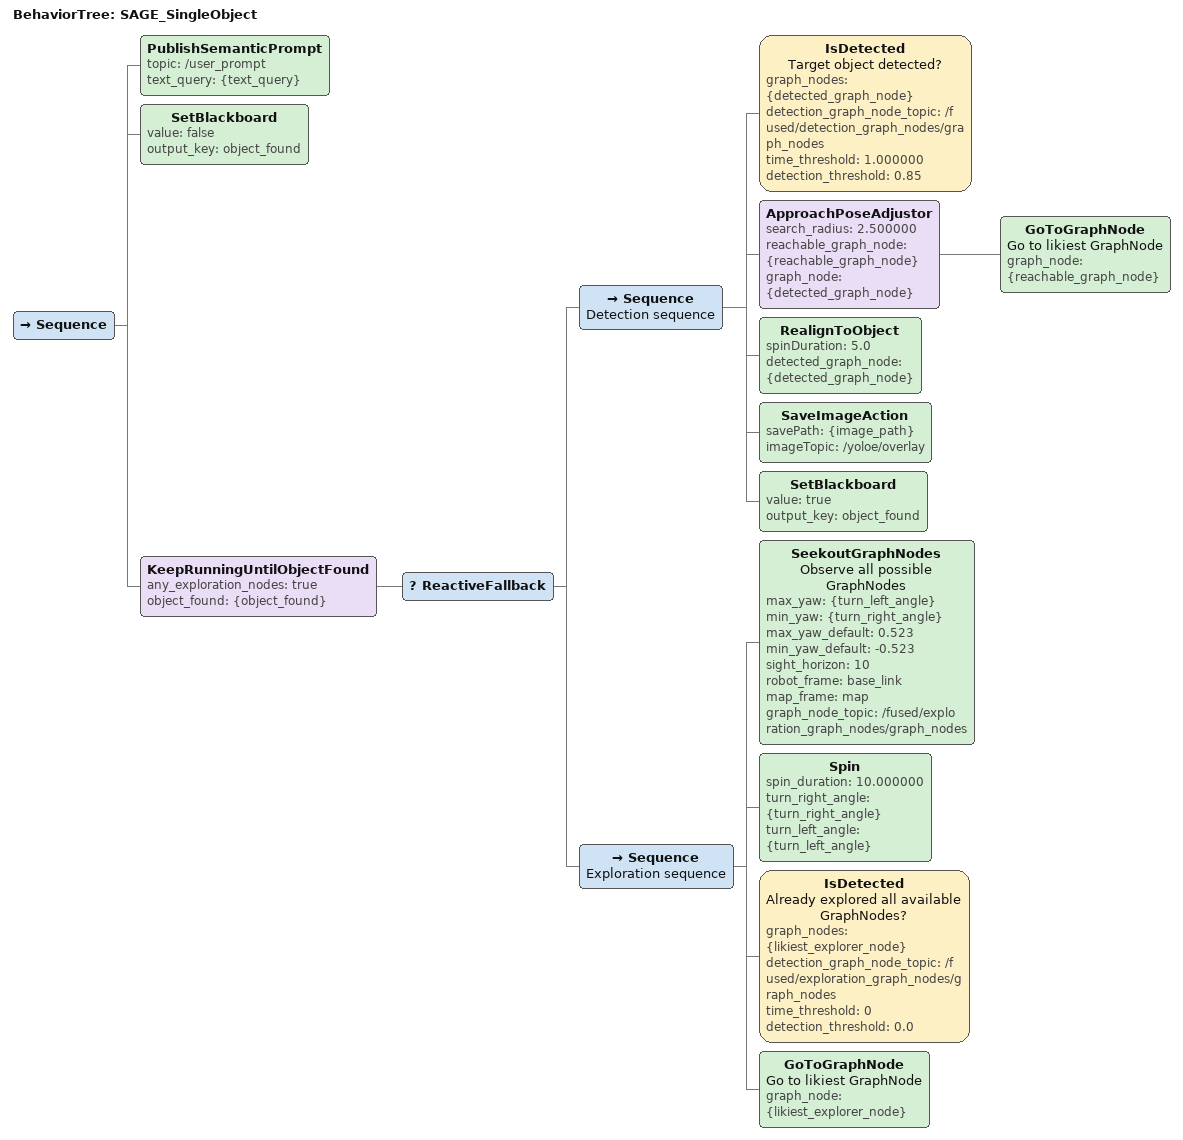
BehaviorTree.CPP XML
<?xml version="1.0" encoding="UTF-8"?>
<root BTCPP_format="4"
      main_tree_to_execute="SAGE_SingleObject">
  <BehaviorTree ID="SAGE_SingleObject">
    <Sequence>
      <PublishSemanticPrompt topic="/user_prompt"
                             text_query="{text_query}"/>
      <SetBlackboard value="false"
                     output_key="object_found"/>
      <KeepRunningUntilObjectFound any_exploration_nodes="true"
                                   object_found="{object_found}">
        <ReactiveFallback>
          <Sequence name="Detection sequence">
            <IsDetected name="Target object detected?"
                        graph_nodes="{detected_graph_node}"
                        detection_graph_node_topic="/fused/detection_graph_nodes/graph_nodes"
                        time_threshold="1.000000"
                        detection_threshold="0.85"/>
            <ApproachPoseAdjustor search_radius="2.500000"
                                  reachable_graph_node="{reachable_graph_node}"
                                  graph_node="{detected_graph_node}">
              <GoToGraphNode name="Go to likiest GraphNode"
                             graph_node="{reachable_graph_node}"/>
            </ApproachPoseAdjustor>
            <RealignToObject spinDuration="5.0"
                             detected_graph_node="{detected_graph_node}"/>
            <SaveImageAction savePath="{image_path}"
                             imageTopic="/yoloe/overlay"/>
            <SetBlackboard value="true"
                           output_key="object_found"/>
          </Sequence>
          <Sequence name="Exploration sequence">
            <SeekoutGraphNodes name="Observe all possible GraphNodes"
                               max_yaw="{turn_left_angle}"
                               min_yaw="{turn_right_angle}"
                               max_yaw_default="0.523"
                               min_yaw_default="-0.523"
                               sight_horizon="10"
                               robot_frame="base_link"
                               map_frame="map"
                               graph_node_topic="/fused/exploration_graph_nodes/graph_nodes"/>
            <Spin spin_duration="10.000000"
                  turn_right_angle="{turn_right_angle}"
                  turn_left_angle="{turn_left_angle}"/>
            <IsDetected name="Already explored all available GraphNodes?"
                        graph_nodes="{likiest_explorer_node}"
                        detection_graph_node_topic="/fused/exploration_graph_nodes/graph_nodes"
                        time_threshold="0"
                        detection_threshold="0.0"/>
            <GoToGraphNode name="Go to likiest GraphNode"
                           graph_node="{likiest_explorer_node}"/>
          </Sequence>
        </ReactiveFallback>
      </KeepRunningUntilObjectFound>
    </Sequence>
  </BehaviorTree>

</root>
